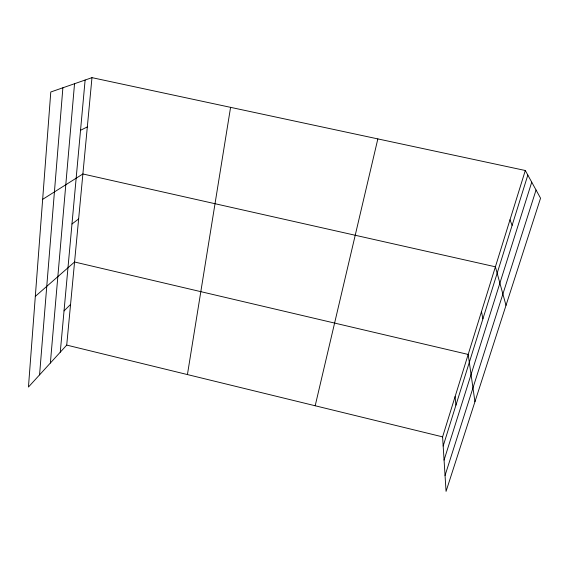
<?xml version="1.0" encoding="UTF-8"?>
<svg xmlns="http://www.w3.org/2000/svg" width="569" height="569" viewBox="0 0 569 569"><rect width="100%" height="100%" fill="white"/><g stroke="black" fill="none" stroke-linecap="round" stroke-linejoin="round"><path stroke-width="0.85" d="M39.567 374.857L62.882 87.775M50.364 363.022L74.532 83.721M60.264 352.168L85.122 80.03M91.979 77.647L50.783 91.993L28.45 387.041L66.722 345.099L91.979 77.647L525.301 170.501L540.55 198.19L446.06 491.353L442.59 436.871L525.301 170.501M187.429 374.566L230.58 107.349M315.183 405.761L377.844 138.907M443.173 446.018L527.826 175.088M444.069 460.086L531.738 182.187M445.05 475.478L536.048 190.025M64.034 310.902L70.556 304.451M35.314 296.371L74.567 262.003L468.187 354.444L474.944 401.728M71.971 224.001L78.629 218.958M42.654 199.349L82.882 173.972L495.4 266.804L506.005 305.361M80.535 130.28L87.32 126.923M66.722 345.099L442.59 436.871M509.988 219.812L512.114 225.36M481.481 311.634L482.91 318.832M455.1 396.593L455.94 405.149"/></g></svg>
